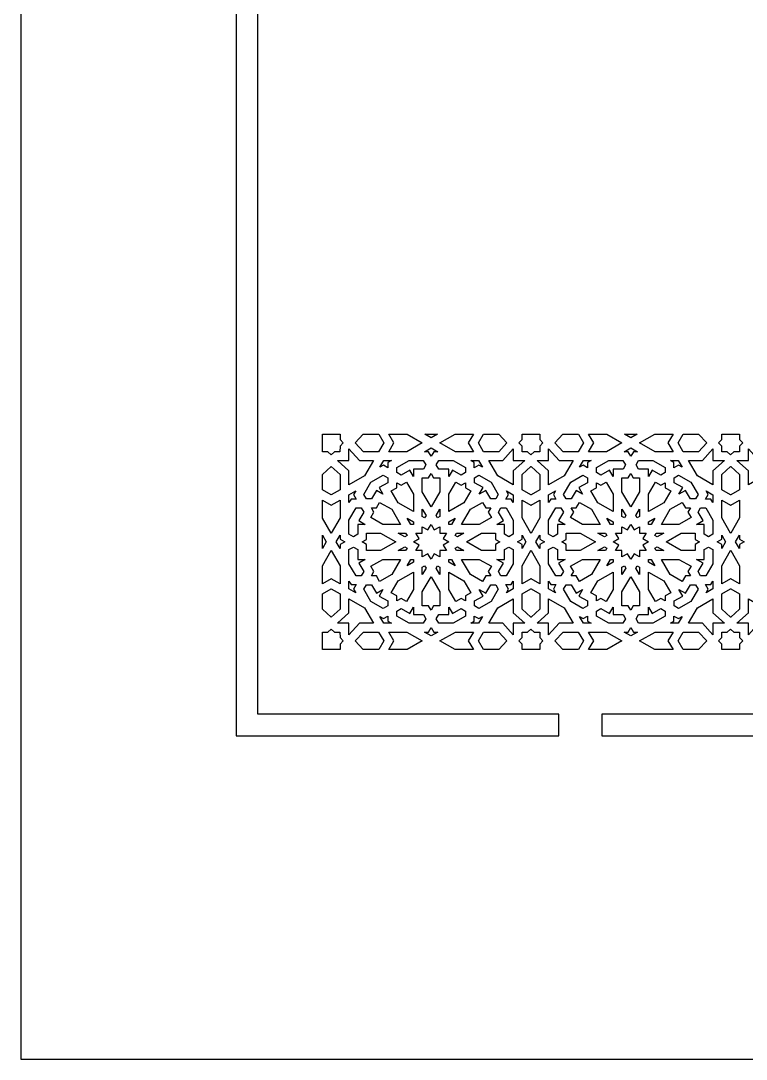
# Model space of a CAD drawing. Extents: x -375 to 375, y -1025 to 1025.
# Drawn here: x -375 to -38.3, y -1025 to -543.3 of the extents above; entities that cross this region are included whole.
import ezdxf

# ---------------------------------------------------------------- set-up
doc = ezdxf.new("R2010")
doc.units = 0
doc.layers.add('LAYER_1', color=18, linetype='CONTINUOUS')

msp = doc.modelspace()

# ---------------------------------------------------------------- linework, layer by layer
at = {"layer": 'LAYER_1'}
for points in [[(-375, -1025), (375, -1025), (375, 1025), (-375, 1025)], [(-125.29, -875), (-125.29, -865), (-265, -865), (-265, -189.54), (-275, -189.54), (-275, -875)], [(-226.76, -737.48), (-225.31, -739.05), (-226.76, -740.63), (-226.84, -743.18), (-229.34, -743.18), (-230.89, -744.58), (-232.44, -743.18), (-234.93, -743.18), (-235, -741.08), (-235, -735), (-226.76, -735)], [(-206.51, -739.05), (-208.92, -743.18), (-215.96, -743.18), (-219.76, -739.05), (-216.04, -735), (-208.87, -735)], [(-188.64, -739.05), (-195.86, -743.18), (-204.19, -743.18), (-201.78, -739.05), (-204.14, -735), (-195.72, -735)], [(-184.54, -736.71), (-187.53, -735), (-181.56, -735)], [(-167.3, -739.05), (-164.9, -743.18), (-173.23, -743.18), (-180.45, -739.05), (-173.37, -735), (-164.94, -735)], [(-149.32, -739.05), (-153.12, -743.18), (-160.17, -743.18), (-162.57, -739.05), (-160.21, -735), (-153.05, -735)], [(-134.07, -737.48), (-132.62, -739.05), (-134.07, -740.63), (-134.15, -743.18), (-136.65, -743.18), (-138.2, -744.58), (-139.75, -743.18), (-142.25, -743.18), (-142.33, -740.63), (-143.78, -739.05), (-142.33, -737.48), (-142.33, -735), (-134.07, -735)], [(-113.82, -739.05), (-116.23, -743.18), (-123.27, -743.18), (-127.08, -739.05), (-123.35, -735), (-116.18, -735)], [(-95.95, -739.05), (-103.17, -743.18), (-111.5, -743.18), (-109.09, -739.05), (-111.45, -735), (-103.03, -735)], [(-91.85, -736.71), (-94.84, -735), (-88.87, -735)], [(-74.62, -739.05), (-72.21, -743.18), (-80.54, -743.18), (-87.76, -739.05), (-80.68, -735), (-72.26, -735)], [(-56.63, -739.05), (-60.44, -743.18), (-67.48, -743.18), (-69.89, -739.05), (-67.53, -735), (-60.36, -735)], [(-41.38, -737.48), (-39.93, -739.05), (-41.38, -740.63), (-41.46, -743.18), (-43.96, -743.18), (-45.51, -744.58), (-47.06, -743.18), (-49.56, -743.18), (-49.64, -740.63), (-51.09, -739.05), (-49.64, -737.48), (-49.64, -735), (-41.38, -735)], [(-181.42, -743.18), (-183.32, -743.18), (-184.54, -745.28), (-185.77, -743.18), (-187.66, -743.18), (-184.54, -741.39)], [(-88.73, -743.18), (-90.63, -743.18), (-91.85, -745.28), (-93.08, -743.18), (-94.98, -743.18), (-91.85, -741.39)], [(-217.77, -747.24), (-211.28, -747.24), (-215.45, -754.38), (-222.66, -758.51), (-222.66, -752.08), (-228.03, -747.24), (-222.66, -747.24), (-222.66, -741.92)], [(-146.42, -747.24), (-141.06, -747.24), (-146.42, -752.08), (-146.42, -758.51), (-153.64, -754.38), (-157.8, -747.24), (-151.32, -747.24), (-146.42, -741.92)], [(-125.08, -747.24), (-118.59, -747.24), (-122.76, -754.38), (-129.98, -758.51), (-129.98, -752.08), (-135.34, -747.24), (-129.98, -747.24), (-129.98, -741.92)], [(-53.73, -747.24), (-48.37, -747.24), (-53.73, -752.08), (-53.73, -758.51), (-60.95, -754.38), (-65.12, -747.24), (-58.63, -747.24), (-53.73, -741.92)], [(-32.39, -747.24), (-25.91, -747.24), (-30.07, -754.38), (-37.29, -758.51), (-37.29, -752.08), (-42.65, -747.24), (-37.29, -747.24), (-37.29, -741.92)], [(-226.76, -753.8), (-226.76, -760.9), (-230.85, -763.24), (-230.89, -763.22), (-230.93, -763.24), (-235, -760.91), (-235, -753.79), (-230.93, -750.11), (-230.89, -750.14), (-230.85, -750.11)], [(-204.59, -748.17), (-204.59, -750.6), (-206.71, -749.39), (-208.35, -750.33), (-206.55, -747.24), (-202.95, -747.24)], [(-186.96, -749.31), (-188.11, -751.29), (-192.73, -751.29), (-192.73, -754.75), (-194.47, -751.75), (-198.47, -754.04), (-200.46, -752.9), (-200.46, -750.5), (-194.76, -747.23), (-188.17, -747.23)], [(-168.62, -750.5), (-168.62, -752.9), (-170.62, -754.04), (-174.62, -751.75), (-176.36, -754.75), (-176.36, -751.29), (-180.97, -751.29), (-182.13, -749.31), (-180.92, -747.23), (-174.33, -747.23)], [(-160.73, -750.33), (-162.37, -749.39), (-164.5, -750.6), (-164.5, -748.17), (-166.14, -747.24), (-162.53, -747.24)], [(-134.07, -753.8), (-134.07, -760.9), (-138.16, -763.24), (-138.2, -763.22), (-138.24, -763.24), (-142.33, -760.9), (-142.33, -753.8), (-138.24, -750.11), (-138.2, -750.14), (-138.16, -750.11)], [(-111.9, -748.17), (-111.9, -750.6), (-114.03, -749.39), (-115.67, -750.33), (-113.86, -747.24), (-110.26, -747.24)], [(-94.27, -749.31), (-95.42, -751.29), (-100.04, -751.29), (-100.04, -754.75), (-101.78, -751.75), (-105.78, -754.04), (-107.78, -752.9), (-107.78, -750.5), (-102.07, -747.23), (-95.48, -747.23)], [(-75.93, -750.5), (-75.93, -752.9), (-77.93, -754.04), (-81.93, -751.75), (-83.67, -754.75), (-83.67, -751.29), (-88.29, -751.29), (-89.44, -749.31), (-88.23, -747.23), (-81.64, -747.23)], [(-68.04, -750.33), (-69.68, -749.39), (-71.81, -750.6), (-71.81, -748.17), (-73.45, -747.24), (-69.85, -747.24)], [(-41.38, -753.8), (-41.38, -760.9), (-45.47, -763.24), (-45.51, -763.22), (-45.55, -763.24), (-49.64, -760.9), (-49.64, -753.8), (-45.55, -750.11), (-45.51, -750.14), (-45.47, -750.11)], [(-204.65, -755.29), (-204.65, -757.58), (-208.64, -759.86), (-206.9, -762.85), (-209.92, -761.13), (-212.23, -765.09), (-214.53, -765.09), (-215.74, -763.01), (-212.45, -757.35), (-206.74, -754.09)], [(-183.37, -755.35), (-180.45, -755.35), (-180.45, -761.78), (-184.54, -768.79), (-188.63, -761.78), (-188.63, -755.35), (-185.71, -755.35), (-184.54, -753.34)], [(-156.64, -757.35), (-153.34, -763.01), (-154.55, -765.09), (-156.86, -765.09), (-159.17, -761.13), (-162.19, -762.85), (-160.44, -759.86), (-164.44, -757.58), (-164.44, -755.29), (-162.34, -754.09)], [(-111.96, -755.29), (-111.96, -757.58), (-115.95, -759.86), (-114.21, -762.85), (-117.23, -761.13), (-119.54, -765.09), (-121.85, -765.09), (-123.06, -763.01), (-119.76, -757.35), (-114.05, -754.09)], [(-90.68, -755.35), (-87.77, -755.35), (-87.77, -761.78), (-91.85, -768.79), (-95.94, -761.78), (-95.94, -755.35), (-93.02, -755.35), (-91.85, -753.34)], [(-63.95, -757.35), (-60.65, -763.01), (-61.86, -765.09), (-64.17, -765.09), (-66.48, -761.13), (-69.5, -762.85), (-67.76, -759.86), (-71.75, -757.58), (-71.75, -755.29), (-69.65, -754.09)], [(-192.73, -762.86), (-192.73, -770.96), (-199.8, -766.91), (-203.05, -761.35), (-200.52, -759.9), (-200.52, -757.58), (-198.5, -758.74), (-195.97, -757.3)], [(-170.59, -758.74), (-168.56, -757.58), (-168.56, -759.9), (-166.04, -761.35), (-169.28, -766.91), (-176.36, -770.96), (-176.36, -762.86), (-173.12, -757.3)], [(-100.04, -762.86), (-100.04, -770.96), (-107.12, -766.91), (-110.36, -761.35), (-107.83, -759.9), (-107.83, -757.58), (-105.81, -758.74), (-103.28, -757.3)], [(-77.9, -758.74), (-75.88, -757.58), (-75.88, -759.9), (-73.35, -761.35), (-76.59, -766.91), (-83.67, -770.96), (-83.67, -762.86), (-80.43, -757.3)], [(-226.76, -773.93), (-230.85, -780.94), (-230.89, -780.88), (-230.93, -780.94), (-235, -773.96), (-235, -765.59), (-230.93, -767.92), (-230.89, -767.9), (-230.85, -767.92), (-226.76, -765.59)], [(-220.49, -763.04), (-219.26, -765.14), (-221.72, -765.14), (-222.66, -766.77), (-222.66, -763.2), (-219.54, -761.41)], [(-146.42, -763.2), (-146.42, -766.77), (-147.37, -765.14), (-149.82, -765.14), (-148.6, -763.04), (-149.54, -761.41)], [(-134.07, -773.93), (-138.16, -780.94), (-138.2, -780.88), (-138.24, -780.94), (-142.33, -773.93), (-142.33, -765.59), (-138.24, -767.92), (-138.2, -767.9), (-138.16, -767.92), (-134.07, -765.59)], [(-127.8, -763.04), (-126.58, -765.14), (-129.03, -765.14), (-129.98, -766.77), (-129.98, -763.2), (-126.86, -761.41)], [(-53.73, -763.2), (-53.73, -766.77), (-54.68, -765.14), (-57.13, -765.14), (-55.91, -763.04), (-56.85, -761.41)], [(-41.38, -773.93), (-45.47, -780.94), (-45.51, -780.88), (-45.55, -780.94), (-49.64, -773.93), (-49.64, -765.59), (-45.55, -767.92), (-45.51, -767.9), (-45.47, -767.92), (-41.38, -765.59)], [(-215.79, -771.21), (-218.1, -775.17), (-215.08, -776.89), (-218.57, -776.89), (-218.57, -781.47), (-220.57, -782.61), (-222.66, -781.41), (-222.66, -774.88), (-219.37, -769.23), (-216.95, -769.23)], [(-202.8, -769.88), (-198.72, -776.89), (-206.89, -776.89), (-212.51, -773.68), (-211.05, -771.18), (-212.22, -769.17), (-209.88, -769.17), (-208.42, -766.67)], [(-186.91, -772.85), (-187.54, -773.93), (-188.63, -773.3), (-188.63, -769.89)], [(-180.45, -773.3), (-181.55, -773.93), (-182.18, -772.85), (-180.45, -769.89)], [(-159.21, -769.17), (-156.87, -769.17), (-158.04, -771.18), (-156.58, -773.68), (-162.2, -776.89), (-170.37, -776.89), (-166.28, -769.88), (-160.67, -766.67)], [(-146.42, -774.88), (-146.42, -781.41), (-148.52, -782.61), (-150.52, -781.47), (-150.52, -776.89), (-154.01, -776.89), (-150.98, -775.17), (-153.29, -771.21), (-152.14, -769.23), (-149.72, -769.23)], [(-123.11, -771.21), (-125.41, -775.17), (-122.39, -776.89), (-125.88, -776.89), (-125.88, -781.47), (-127.88, -782.61), (-129.98, -781.41), (-129.98, -774.88), (-126.68, -769.23), (-124.26, -769.23)], [(-110.11, -769.88), (-106.03, -776.89), (-114.2, -776.89), (-119.82, -773.68), (-118.36, -771.18), (-119.53, -769.17), (-117.19, -769.17), (-115.73, -766.67)], [(-94.22, -772.85), (-94.85, -773.93), (-95.94, -773.3), (-95.94, -769.89)], [(-87.77, -773.3), (-88.86, -773.93), (-89.49, -772.85), (-87.77, -769.89)], [(-66.52, -769.17), (-64.18, -769.17), (-65.35, -771.18), (-63.89, -773.68), (-69.51, -776.89), (-77.68, -776.89), (-73.6, -769.88), (-67.98, -766.67)], [(-53.73, -774.88), (-53.73, -781.41), (-55.83, -782.61), (-57.83, -781.47), (-57.83, -776.89), (-61.32, -776.89), (-58.3, -775.17), (-60.6, -771.21), (-59.45, -769.23), (-57.03, -769.23)], [(-192.73, -775.65), (-192.73, -776.89), (-193.99, -776.89), (-195.71, -773.94)], [(-175.1, -776.89), (-176.36, -776.89), (-176.36, -775.65), (-173.38, -773.94)], [(-100.04, -775.65), (-100.04, -776.89), (-101.3, -776.89), (-103.02, -773.94)], [(-82.41, -776.89), (-83.67, -776.89), (-83.67, -775.65), (-80.69, -773.94)], [(-183.05, -779.47), (-180.45, -777.99), (-180.45, -780.95), (-177.46, -780.95), (-178.96, -783.52), (-176.37, -785), (-178.96, -786.48), (-177.46, -789.05), (-180.45, -789.05), (-180.45, -792.01), (-183.05, -790.53), (-184.54, -793.1), (-186.04, -790.53), (-188.63, -792.01), (-188.63, -789.05), (-191.62, -789.05), (-190.13, -786.48), (-192.72, -785), (-190.13, -783.52), (-191.62, -780.95), (-188.63, -780.95), (-188.63, -777.99), (-186.04, -779.47), (-184.54, -776.9)], [(-90.36, -779.47), (-87.77, -777.99), (-87.77, -780.95), (-84.78, -780.95), (-86.27, -783.52), (-83.68, -785), (-86.27, -786.48), (-84.78, -789.05), (-87.77, -789.05), (-87.77, -792.01), (-90.36, -790.53), (-91.85, -793.1), (-93.35, -790.53), (-95.94, -792.01), (-95.94, -789.05), (-98.93, -789.05), (-97.44, -786.48), (-100.03, -785), (-97.44, -783.52), (-98.93, -780.95), (-95.94, -780.95), (-95.94, -777.99), (-93.35, -779.47), (-91.85, -776.9)], [(-233.21, -785), (-235, -788.07), (-235, -781.93)], [(-226.76, -783.79), (-224.64, -785), (-226.76, -786.22), (-226.76, -788.09), (-228.56, -785), (-226.76, -781.91)], [(-200.91, -785), (-207.99, -789.05), (-214.47, -789.05), (-214.47, -786.16), (-216.5, -785), (-214.47, -783.84), (-214.47, -780.95), (-207.99, -780.95)], [(-195.72, -782.03), (-196.81, -782.66), (-199.8, -780.95), (-196.35, -780.95)], [(-172.27, -782.66), (-173.36, -782.03), (-172.73, -780.95), (-169.29, -780.95)], [(-154.61, -783.84), (-152.59, -785), (-154.61, -786.16), (-154.61, -789.05), (-161.1, -789.05), (-168.18, -785), (-161.1, -780.95), (-154.61, -780.95)], [(-140.52, -785), (-142.33, -788.09), (-142.33, -786.22), (-144.45, -785), (-142.33, -783.79), (-142.33, -781.91)], [(-134.07, -783.79), (-131.95, -785), (-134.07, -786.22), (-134.07, -788.09), (-135.87, -785), (-134.07, -781.91)], [(-108.22, -785), (-115.3, -789.05), (-121.78, -789.05), (-121.78, -786.16), (-123.81, -785), (-121.78, -783.84), (-121.78, -780.95), (-115.3, -780.95)], [(-103.03, -782.03), (-104.12, -782.66), (-107.11, -780.95), (-103.66, -780.95)], [(-79.59, -782.66), (-80.68, -782.03), (-80.05, -780.95), (-76.6, -780.95)], [(-61.92, -783.84), (-59.9, -785), (-61.92, -786.16), (-61.92, -789.05), (-68.41, -789.05), (-75.49, -785), (-68.41, -780.95), (-61.92, -780.95)], [(-47.84, -785), (-49.64, -788.09), (-49.64, -786.22), (-51.76, -785), (-49.64, -783.79), (-49.64, -781.91)], [(-41.38, -783.79), (-39.26, -785), (-41.38, -786.22), (-41.38, -788.09), (-43.19, -785), (-41.38, -781.91)], [(-226.76, -796.07), (-226.76, -804.42), (-230.85, -802.08), (-230.89, -802.1), (-230.93, -802.08), (-235, -804.41), (-235, -796.05), (-230.93, -789.06), (-230.89, -789.13), (-230.85, -789.06)], [(-218.57, -788.54), (-218.57, -793.11), (-215.08, -793.11), (-218.1, -794.84), (-215.79, -798.8), (-216.95, -800.78), (-219.37, -800.78), (-222.66, -795.12), (-222.66, -788.59), (-220.57, -787.39)], [(-195.72, -787.97), (-196.35, -789.05), (-199.8, -789.05), (-196.81, -787.34)], [(-169.29, -789.05), (-172.73, -789.05), (-173.36, -787.97), (-172.27, -787.34)], [(-146.42, -788.59), (-146.42, -795.12), (-149.72, -800.78), (-152.14, -800.78), (-153.29, -798.8), (-150.98, -794.84), (-154.01, -793.11), (-150.52, -793.11), (-150.52, -788.54), (-148.52, -787.39)], [(-134.07, -796.07), (-134.07, -804.42), (-138.16, -802.08), (-138.2, -802.1), (-138.24, -802.08), (-142.33, -804.42), (-142.33, -796.07), (-138.24, -789.06), (-138.2, -789.13), (-138.16, -789.06)], [(-125.88, -788.54), (-125.88, -793.11), (-122.39, -793.11), (-125.41, -794.84), (-123.11, -798.8), (-124.26, -800.78), (-126.68, -800.78), (-129.98, -795.12), (-129.98, -788.59), (-127.88, -787.39)], [(-103.03, -787.97), (-103.66, -789.05), (-107.11, -789.05), (-104.12, -787.34)], [(-76.6, -789.05), (-80.05, -789.05), (-80.68, -787.97), (-79.59, -787.34)], [(-53.73, -788.59), (-53.73, -795.12), (-57.03, -800.78), (-59.45, -800.78), (-60.6, -798.8), (-58.3, -794.84), (-61.32, -793.11), (-57.83, -793.11), (-57.83, -788.54), (-55.83, -787.39)], [(-41.38, -796.07), (-41.38, -804.42), (-45.47, -802.08), (-45.51, -802.1), (-45.55, -802.08), (-49.64, -804.42), (-49.64, -796.07), (-45.55, -789.06), (-45.51, -789.13), (-45.47, -789.06)], [(-202.8, -800.12), (-208.42, -803.34), (-209.88, -800.83), (-212.22, -800.83), (-211.05, -798.83), (-212.51, -796.32), (-206.89, -793.11), (-198.72, -793.11)], [(-192.73, -794.36), (-195.71, -796.06), (-193.99, -793.11), (-192.73, -793.11)], [(-173.38, -796.06), (-176.36, -794.36), (-176.36, -793.11), (-175.1, -793.11)], [(-156.58, -796.32), (-158.04, -798.83), (-156.87, -800.83), (-159.21, -800.83), (-160.67, -803.34), (-166.28, -800.12), (-170.37, -793.11), (-162.2, -793.11)], [(-110.11, -800.12), (-115.73, -803.34), (-117.19, -800.83), (-119.53, -800.83), (-118.36, -798.83), (-119.82, -796.32), (-114.2, -793.11), (-106.03, -793.11)], [(-100.04, -794.36), (-103.02, -796.06), (-101.3, -793.11), (-100.04, -793.11)], [(-80.69, -796.06), (-83.67, -794.36), (-83.67, -793.11), (-82.41, -793.11)], [(-63.89, -796.32), (-65.35, -798.83), (-64.18, -800.83), (-66.52, -800.83), (-67.98, -803.34), (-73.6, -800.12), (-77.68, -793.11), (-69.51, -793.11)], [(-192.73, -807.14), (-195.97, -812.71), (-198.5, -811.26), (-200.52, -812.42), (-200.52, -810.1), (-203.05, -808.66), (-199.8, -803.09), (-192.73, -799.04)], [(-186.91, -797.16), (-188.63, -800.11), (-188.63, -796.7), (-187.54, -796.07)], [(-180.45, -796.7), (-180.45, -800.11), (-182.18, -797.16), (-181.55, -796.07)], [(-169.28, -803.09), (-166.04, -808.66), (-168.56, -810.1), (-168.56, -812.42), (-170.59, -811.26), (-173.12, -812.71), (-176.36, -807.14), (-176.36, -799.04)], [(-100.04, -807.14), (-103.28, -812.71), (-105.81, -811.26), (-107.83, -812.42), (-107.83, -810.1), (-110.36, -808.66), (-107.12, -803.09), (-100.04, -799.04)], [(-94.22, -797.16), (-95.94, -800.11), (-95.94, -796.7), (-94.85, -796.07)], [(-87.77, -796.7), (-87.77, -800.11), (-89.49, -797.16), (-88.86, -796.07)], [(-76.59, -803.09), (-73.35, -808.66), (-75.88, -810.1), (-75.88, -812.42), (-77.9, -811.26), (-80.43, -812.71), (-83.67, -807.14), (-83.67, -799.04)], [(-221.72, -804.86), (-219.26, -804.86), (-220.49, -806.97), (-219.54, -808.59), (-222.66, -806.81), (-222.66, -803.24)], [(-180.45, -808.23), (-180.45, -814.65), (-183.37, -814.65), (-184.54, -816.66), (-185.71, -814.65), (-188.63, -814.65), (-188.63, -808.23), (-184.54, -801.22)], [(-146.42, -806.81), (-149.54, -808.59), (-148.6, -806.97), (-149.82, -804.86), (-147.37, -804.86), (-146.42, -803.24)], [(-129.03, -804.86), (-126.58, -804.86), (-127.8, -806.97), (-126.86, -808.59), (-129.98, -806.81), (-129.98, -803.24)], [(-87.77, -808.23), (-87.77, -814.65), (-90.68, -814.65), (-91.85, -816.66), (-93.02, -814.65), (-95.94, -814.65), (-95.94, -808.23), (-91.85, -801.22)], [(-53.73, -806.81), (-56.85, -808.59), (-55.91, -806.97), (-57.13, -804.86), (-54.68, -804.86), (-53.73, -803.24)], [(-226.76, -809.1), (-226.76, -816.2), (-230.85, -819.9), (-230.89, -819.86), (-230.93, -819.9), (-235, -816.21), (-235, -809.1), (-230.93, -806.77), (-230.89, -806.79), (-230.85, -806.77)], [(-209.92, -808.88), (-206.9, -807.15), (-208.64, -810.14), (-204.65, -812.43), (-204.65, -814.71), (-206.74, -815.91), (-212.45, -812.65), (-215.74, -807), (-214.53, -804.92), (-212.23, -804.92)], [(-153.34, -807), (-156.64, -812.65), (-162.34, -815.91), (-164.44, -814.71), (-164.44, -812.43), (-160.44, -810.14), (-162.19, -807.15), (-159.17, -808.88), (-156.86, -804.92), (-154.55, -804.92)], [(-134.07, -809.1), (-134.07, -816.2), (-138.16, -819.9), (-138.2, -819.86), (-138.24, -819.9), (-142.33, -816.2), (-142.33, -809.1), (-138.24, -806.77), (-138.2, -806.79), (-138.16, -806.77)], [(-117.23, -808.88), (-114.21, -807.15), (-115.95, -810.14), (-111.96, -812.43), (-111.96, -814.71), (-114.05, -815.91), (-119.76, -812.65), (-123.06, -807), (-121.85, -804.92), (-119.54, -804.92)], [(-60.65, -807), (-63.95, -812.65), (-69.65, -815.91), (-71.75, -814.71), (-71.75, -812.43), (-67.76, -810.14), (-69.5, -807.15), (-66.48, -808.88), (-64.17, -804.92), (-61.86, -804.92)], [(-41.38, -809.1), (-41.38, -816.2), (-45.47, -819.9), (-45.51, -819.86), (-45.55, -819.9), (-49.64, -816.2), (-49.64, -809.1), (-45.55, -806.77), (-45.51, -806.79), (-45.47, -806.77)], [(-215.45, -815.62), (-211.28, -822.77), (-217.77, -822.77), (-222.66, -828.08), (-222.66, -822.77), (-228.03, -822.77), (-222.66, -817.92), (-222.66, -811.49)], [(-146.42, -817.92), (-141.06, -822.77), (-146.42, -822.77), (-146.42, -828.08), (-151.32, -822.77), (-157.8, -822.77), (-153.64, -815.62), (-146.42, -811.49)], [(-122.76, -815.62), (-118.59, -822.77), (-125.08, -822.77), (-129.98, -828.08), (-129.98, -822.77), (-135.34, -822.77), (-129.98, -817.92), (-129.98, -811.49)], [(-53.73, -817.92), (-48.37, -822.77), (-53.73, -822.77), (-53.73, -828.08), (-58.63, -822.77), (-65.12, -822.77), (-60.95, -815.62), (-53.73, -811.49)], [(-30.07, -815.62), (-25.91, -822.77), (-32.39, -822.77), (-37.29, -828.08), (-37.29, -822.77), (-42.65, -822.77), (-37.29, -817.92), (-37.29, -811.49)], [(-192.73, -818.71), (-188.11, -818.71), (-186.96, -820.69), (-188.17, -822.77), (-194.76, -822.77), (-200.46, -819.51), (-200.46, -817.11), (-198.47, -815.96), (-194.47, -818.25), (-192.73, -815.26)], [(-174.62, -818.25), (-170.62, -815.96), (-168.62, -817.11), (-168.62, -819.51), (-174.33, -822.77), (-180.92, -822.77), (-182.13, -820.69), (-180.97, -818.71), (-176.36, -818.71), (-176.36, -815.26)], [(-100.04, -818.71), (-95.42, -818.71), (-94.27, -820.69), (-95.48, -822.77), (-102.07, -822.77), (-107.78, -819.51), (-107.78, -817.11), (-105.78, -815.96), (-101.78, -818.25), (-100.04, -815.26)], [(-81.93, -818.25), (-77.93, -815.96), (-75.93, -817.11), (-75.93, -819.51), (-81.64, -822.77), (-88.23, -822.77), (-89.44, -820.69), (-88.29, -818.71), (-83.67, -818.71), (-83.67, -815.26)], [(-204.59, -821.83), (-202.95, -822.77), (-206.55, -822.77), (-208.35, -819.68), (-206.71, -820.62), (-204.59, -819.4)], [(-162.37, -820.62), (-160.73, -819.68), (-162.53, -822.77), (-166.14, -822.77), (-164.5, -821.83), (-164.5, -819.4)], [(-111.9, -821.83), (-110.26, -822.77), (-113.86, -822.77), (-115.67, -819.68), (-114.03, -820.62), (-111.9, -819.4)], [(-69.68, -820.62), (-68.04, -819.68), (-69.85, -822.77), (-73.45, -822.77), (-71.81, -821.83), (-71.81, -819.4)], [(-229.34, -826.83), (-226.84, -826.83), (-226.76, -829.38), (-225.31, -830.95), (-226.76, -832.53), (-226.76, -835), (-235, -835), (-235, -828.92), (-234.93, -826.83), (-232.44, -826.83), (-230.89, -825.43)], [(-206.51, -830.95), (-208.87, -835), (-216.04, -835), (-219.76, -830.95), (-215.96, -826.83), (-208.92, -826.83)], [(-188.64, -830.95), (-195.71, -835), (-204.14, -835), (-201.78, -830.95), (-204.19, -826.83), (-195.86, -826.83)], [(-183.32, -826.83), (-181.42, -826.83), (-184.54, -828.61), (-187.66, -826.83), (-185.77, -826.83), (-184.54, -824.72)], [(-167.3, -830.95), (-164.94, -835), (-173.37, -835), (-180.45, -830.95), (-173.23, -826.83), (-164.9, -826.83)], [(-149.32, -830.95), (-153.05, -835), (-160.22, -835), (-162.57, -830.95), (-160.17, -826.83), (-153.12, -826.83)], [(-136.65, -826.83), (-134.15, -826.83), (-134.07, -829.38), (-132.62, -830.95), (-134.07, -832.53), (-134.07, -835), (-142.33, -835), (-142.33, -832.53), (-143.78, -830.95), (-142.33, -829.38), (-142.25, -826.83), (-139.75, -826.83), (-138.2, -825.43)], [(-113.82, -830.95), (-116.18, -835), (-123.35, -835), (-127.08, -830.95), (-123.27, -826.83), (-116.23, -826.83)], [(-95.95, -830.95), (-103.03, -835), (-111.45, -835), (-109.09, -830.95), (-111.5, -826.83), (-103.17, -826.83)], [(-90.63, -826.83), (-88.73, -826.83), (-91.85, -828.61), (-94.98, -826.83), (-93.08, -826.83), (-91.85, -824.72)], [(-74.62, -830.95), (-72.26, -835), (-80.68, -835), (-87.76, -830.95), (-80.54, -826.83), (-72.21, -826.83)], [(-56.63, -830.95), (-60.36, -835), (-67.53, -835), (-69.89, -830.95), (-67.48, -826.83), (-60.44, -826.83)], [(-43.96, -826.83), (-41.46, -826.83), (-41.38, -829.38), (-39.93, -830.95), (-41.38, -832.53), (-41.38, -835), (-49.64, -835), (-49.64, -832.53), (-51.09, -830.95), (-49.64, -829.38), (-49.56, -826.83), (-47.06, -826.83), (-45.51, -825.43)], [(-105.29, -875), (105.29, -875), (105.29, -865), (-105.29, -865)]]:
    msp.add_lwpolyline(points, close=True, dxfattribs=at)

doc.saveas('drawing.dxf')
